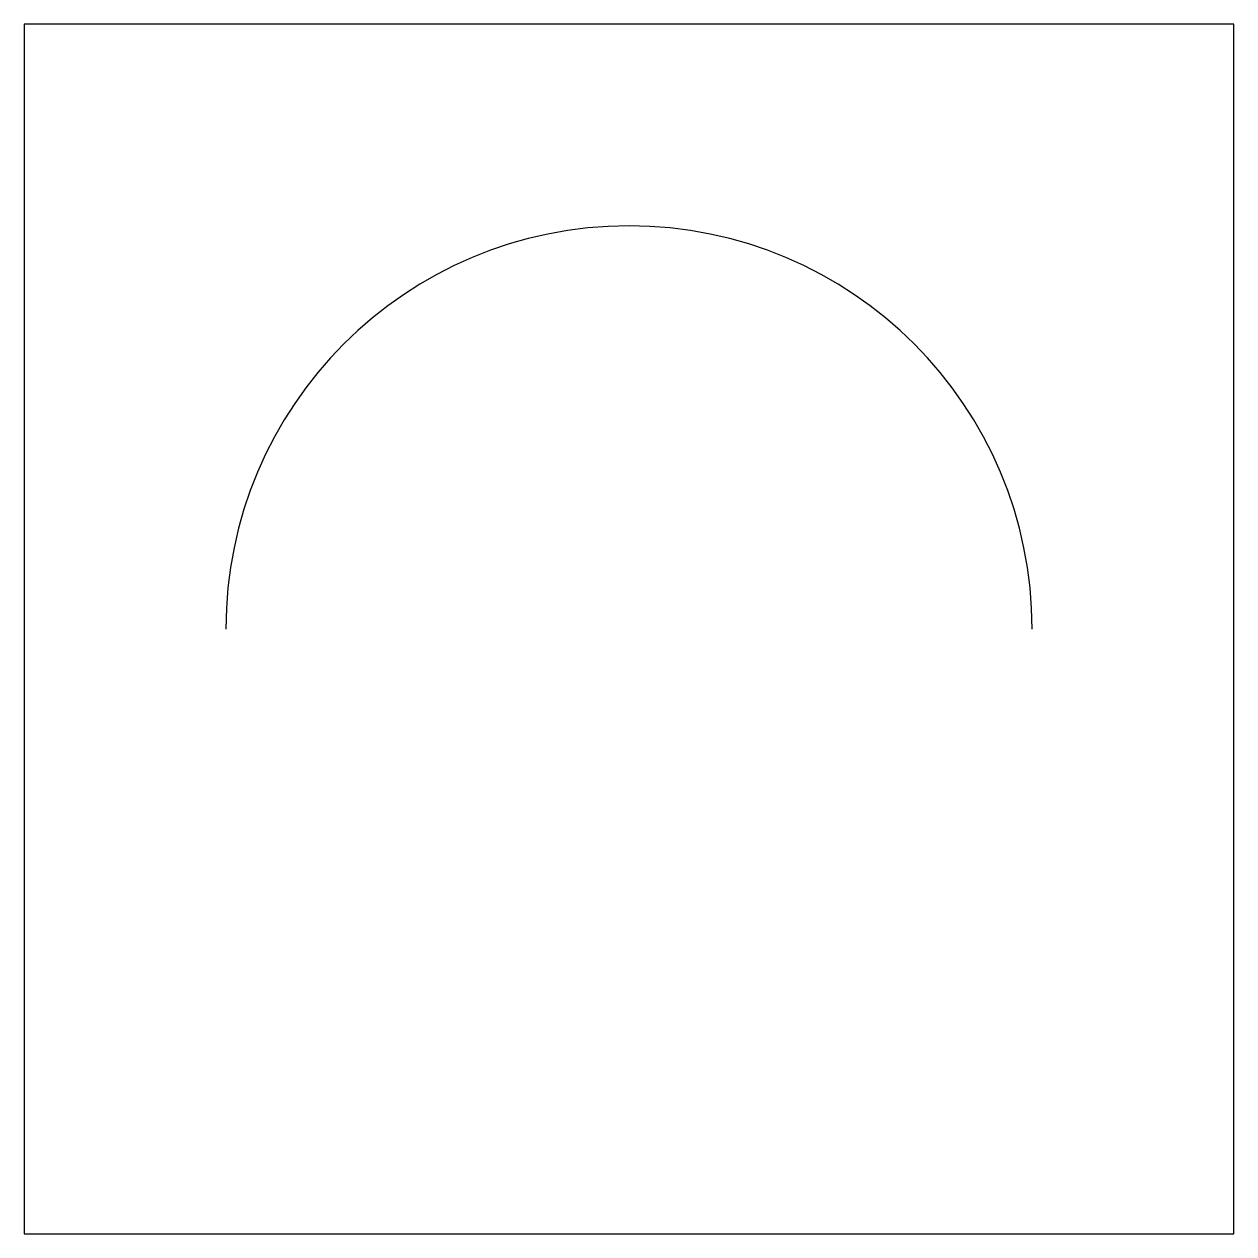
# Model space of a CAD drawing. Header units: metres. Extents: x 0 to 130, y 0 to 130.
import ezdxf

# ---------------------------------------------------------------- set-up
doc = ezdxf.new("R2010")
doc.units = ezdxf.units.M

msp = doc.modelspace()

# ---------------------------------------------------------------- linework, layer by layer
for p, q in [((130, 130), (0, 130)), ((0, 130), (0, 0)), ((130, 0), (130, 130)), ((0, 0), (130, 0))]:
    msp.add_line(p, q)
msp.add_arc((65, 65), 43.33, 0, 180)

doc.saveas('drawing.dxf')
